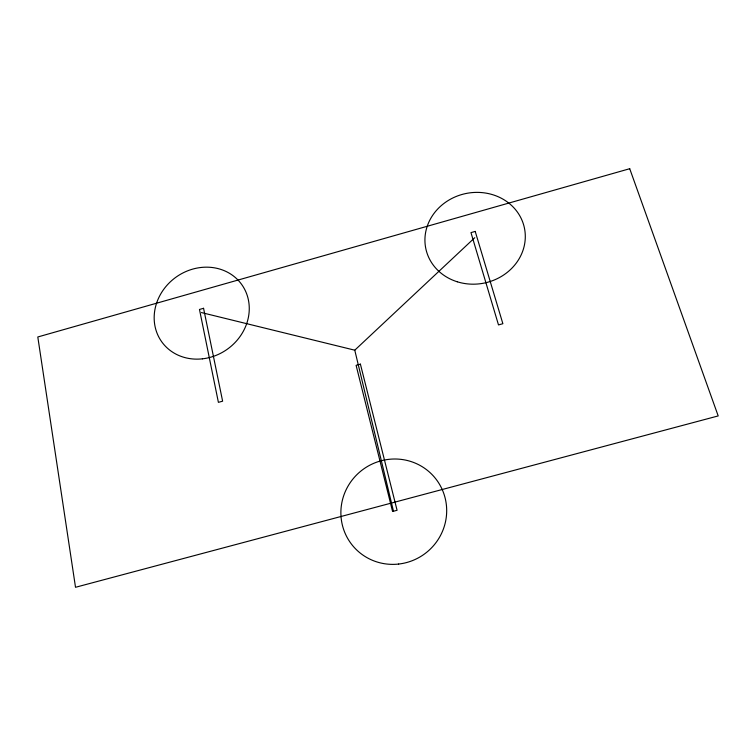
<?xml version="1.0" encoding="UTF-8"?>
<svg xmlns="http://www.w3.org/2000/svg" width="756" height="756" viewBox="0 0 756 756"><rect width="100%" height="100%" fill="white"/><g stroke="black" fill="none" stroke-linecap="round" stroke-linejoin="round"><path stroke-width="1.13" d="M201.446 312.568L354.772 350.189L474.777 237.696M354.772 350.189L393.413 510.952M629.72 168.711L37.8 336.978L75.515 587.289L718.2 415.923L629.72 168.711M203.562 308.297L199.471 309.459L218.399 402.353L222.623 401.181L203.562 308.297M475.212 231.412L470.969 232.612L498.497 324.919L502.872 323.71L475.212 231.412M360.404 364.146L356.104 365.337L392.581 511.481L397.08 510.291L360.404 364.146M398.629 564.052A53.326 52.268 -39.1 0 0 436.987 480.438A53.326 52.268 -39.1 0 0 345.738 490.568A53.326 52.268 -39.1 0 0 398.629 564.052M202.4 358.835A49.187 44.226 -35.8 0 0 242.544 285.73A49.187 44.226 -35.8 0 0 160.206 294.878A49.187 44.226 -35.8 0 0 202.4 358.835M457.219 281.771A50.368 45.7 -11.7 0 0 524.664 229.257A50.368 45.7 -11.7 0 0 443.46 203.808A50.368 45.7 -11.7 0 0 457.219 281.771"/></g></svg>
